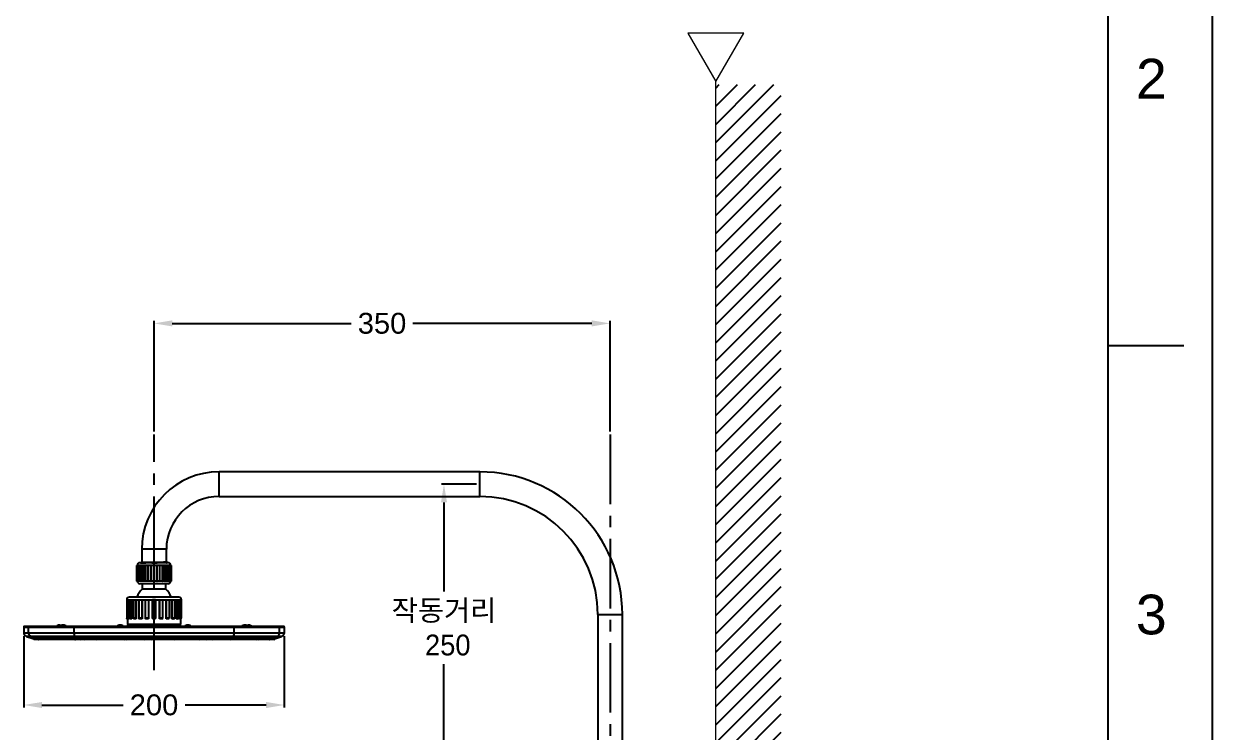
# Model space of a CAD drawing. Header units: millimetres. Extents: x 13235 to 13829, y -4257 to -3417.
# Drawn here: x 13601.2 to 13829.3, y -3711.5 to -3575.6 of the extents above; entities that cross this region are included whole.
import ezdxf

# ---------------------------------------------------------------- set-up
doc = ezdxf.new("R2010")
doc.units = ezdxf.units.MM
doc.header["$LTSCALE"] = 0.1
doc.linetypes.add('CENTER2', pattern=[28.575, 19.05, -3.175, 3.175, -3.175])
doc.linetypes.add('HIDDENX2', pattern=[19.05, 12.7, -6.35])
doc.layers.get('0').update_dxf_attribs({"lineweight": 15})
doc.layers.add('DIM', color=3, linetype='Continuous', lineweight=9)
for name, color, linetype in [('FORM', 7, 'Continuous'), ('hatch', 2, 'Continuous'), ('HIDDEN', 8, 'HIDDENX2')]:
    doc.layers.add(name, color=color, linetype=linetype)
doc.styles.add('ARIAL', font='arial.ttf')
doc.styles.get("Standard").update_dxf_attribs({"font": 'arial.ttf'})
doc.dimstyles.new('사본 ISO-25', dxfattribs={"dimtxt": 4, "dimasz": 3.5, "dimexe": 0.5, "dimexo": 0.625, "dimgap": 1.5, "dimtad": 1, "dimtih": 1, "dimtoh": 1, "dimdec": 1, "dimlfac": 4, "dimdsep": 46, "dimtxsty": 'ARIAL', "dimcen": 0, "dimclrd": 3, "dimclre": 3, "dimclrt": 3, "dimadec": 1, "dimazin": 0, "dimtfac": 1, "dimtdec": 1, "dimtmove": 0, "dimatfit": 3, "dimfxl": 1.25, "dimtfill": 1, "dimarcsym": 0})

# ---------------------------------------------------------------- blocks, each defined once
blk = doc.blocks.new('*D94')
at = {"layer": 'Defpoints', "color": 0, "transparency": 16777216}
for p in [(13713.7, -3633.06), (13626.2, -3654.4), (13713.7, -3654.4)]:
    blk.add_point(p, dxfattribs=at)
at = {"layer": 'DIM', "color": 3, "lineweight": -2, "transparency": 16777216}
for p, q in [((13626.2, -3653.78), (13626.2, -3632.56)), ((13713.7, -3653.78), (13713.7, -3632.56)), ((13629.7, -3633.06), (13664.04, -3633.06)), ((13710.2, -3633.06), (13675.87, -3633.06))]:
    blk.add_line(p, q, dxfattribs=at)
at = {"layer": 'DIM', "color": 3, "transparency": 16777216}
for points in [[(13629.7, -3632.47), (13629.7, -3633.64), (13626.2, -3633.06)], [(13710.2, -3632.47), (13710.2, -3633.64), (13713.7, -3633.06)]]:
    blk.add_solid(points, dxfattribs=at)
at = {"layer": 'DIM', "color": 3, "transparency": 16777216, "insert": (13669.95, -3633.06), "char_height": 4, "attachment_point": 5, "style": 'ARIAL', "bg_fill": 3, "box_fill_scale": 1.1, "bg_fill_color": 256, "bg_fill_true_color": 13158600, "bg_fill_transparency": 0}
blk.add_mtext('350', dxfattribs=at)
blk = doc.blocks.new('*D103')
at = {"layer": 'Defpoints', "color": 0, "transparency": 16777216}
for p in [(13601.2, -3692.43), (13651.2, -3692.43), (13651.2, -3706.29)]:
    blk.add_point(p, dxfattribs=at)
at = {"layer": 'DIM', "color": 3, "lineweight": -2, "transparency": 16777216}
for p, q in [((13601.2, -3693.05), (13601.2, -3706.79)), ((13651.2, -3693.05), (13651.2, -3706.79)), ((13604.7, -3706.29), (13620.26, -3706.29)), ((13647.7, -3706.29), (13632.15, -3706.29))]:
    blk.add_line(p, q, dxfattribs=at)
at = {"layer": 'DIM', "color": 3, "transparency": 16777216}
for points in [[(13604.7, -3705.71), (13604.7, -3706.88), (13601.2, -3706.29)], [(13647.7, -3705.71), (13647.7, -3706.88), (13651.2, -3706.29)]]:
    blk.add_solid(points, dxfattribs=at)
at = {"layer": 'DIM', "color": 3, "transparency": 16777216, "insert": (13626.2, -3706.29), "char_height": 4, "attachment_point": 5, "style": 'ARIAL', "bg_fill": 3, "box_fill_scale": 1.1, "bg_fill_color": 256, "bg_fill_true_color": 13158600, "bg_fill_transparency": 0}
blk.add_mtext('200', dxfattribs=at)
blk = doc.blocks.new('*D97')
at = {"layer": 'Defpoints', "color": 0, "transparency": 16777216}
for p in [(13688.7, -3663.91), (13681.84, -3719.03), (13688.7, -3719.03)]:
    blk.add_point(p, dxfattribs=at)
at = {"layer": 'DIM', "color": 3, "lineweight": -2, "transparency": 16777216}
for p, q in [((13688.08, -3663.91), (13681.34, -3663.91)), ((13681.84, -3667.41), (13681.84, -3684.49)), ((13681.84, -3715.53), (13681.84, -3698.44)), ((13688.08, -3719.03), (13681.34, -3719.03))]:
    blk.add_line(p, q, dxfattribs=at)
at = {"layer": 'DIM', "color": 3, "transparency": 16777216}
for points in [[(13681.26, -3667.41), (13682.42, -3667.41), (13681.84, -3663.91)], [(13681.26, -3715.53), (13682.42, -3715.53), (13681.84, -3719.03)]]:
    blk.add_solid(points, dxfattribs=at)
at = {"layer": 'DIM', "color": 3, "transparency": 16777216, "insert": (13681.84, -3691.47), "char_height": 4, "attachment_point": 5, "style": 'ARIAL', "bg_fill": 3, "box_fill_scale": 1.1, "bg_fill_color": 256, "bg_fill_true_color": 13158600, "bg_fill_transparency": 0}
blk.add_mtext('{\\fGulim|b0|i0|c129|p50;작동거리\\P 250}', dxfattribs=at)

msp = doc.modelspace()

# ---------------------------------------------------------------- hatches: boundary and pattern name
at = {"layer": 'hatch'}
h = msp.add_hatch(dxfattribs=at)
h.set_pattern_fill('ANSI31', color=256, scale=0.777568)
h.set_pattern_definition([(45, (12945.8038, -4145.654), (-1.7456907, 1.7456907), [])])
edge = h.paths.add_edge_path()
edge.add_spline(control_points=[(13734.009, -3910.788), (13734.067, -3910.802), (13734.169, -3910.818), (13734.31, -3910.818), (13734.39, -3910.808), (13734.427, -3910.802)], knot_values=[0, 0, 0, 0, 0.4237752, 0.7322165, 1, 1, 1, 1], degree=3, periodic=0)
edge.add_line((13734.05, -3910.794), (13734.467, -3910.794))
edge.add_arc((13734.234, -3909.726), 1.093, 280.19055, 282.31636, ccw=False)
edge.add_spline(control_points=[(13734.427, -3910.802), (13734.39, -3910.808), (13734.31, -3910.818), (13734.169, -3910.818), (13734.067, -3910.802), (13734.009, -3910.788)], knot_values=[0, 0, 0, 0, 0.2677835, 0.5762248, 1, 1, 1, 1], degree=3, periodic=0)
edge.add_line((13734, -3910.833), (13734, -3912.778))
edge.add_line((13734, -3912.778), (13734.05, -3912.778))
edge.add_spline(control_points=[(13734.427, -3912.77), (13734.39, -3912.763), (13734.31, -3912.753), (13734.169, -3912.753), (13734.067, -3912.77), (13734.009, -3912.784)], knot_values=[0, 0, 0, 0, 0.2677887, 0.5762346, 1, 1, 1, 1], degree=3, periodic=0)
edge.add_line((13736.633, -3912.566), (13736.818, -3912.566))
edge.add_ellipse((13736.167, -3911.786), major_axis=(0, -1), ratio=0.6666667, start_angle=218.68219, end_angle=321.31781, ccw=False)
edge.add_line((13735.183, -3910.794), (13734.05, -3910.794))
edge.add_spline(control_points=[(13734.009, -3910.788), (13734.067, -3910.802), (13734.169, -3910.818), (13734.31, -3910.818), (13734.39, -3910.808), (13734.427, -3910.802)], knot_values=[0, 0, 0, 0, 0.4237752, 0.7322165, 1, 1, 1, 1], degree=3, periodic=0)
edge.add_arc((13734.234, -3909.726), 1.093, 280.19055, 282.31636)
edge.add_line((13734.467, -3910.794), (13742.25, -3910.794))
edge.add_line((13742.25, -3910.794), (13742.25, -3912.778))
edge.add_line((13742.25, -3912.778), (13734.05, -3912.778))
edge.add_spline(control_points=[(13734.427, -3912.77), (13734.39, -3912.763), (13734.31, -3912.753), (13734.169, -3912.753), (13734.067, -3912.77), (13734.009, -3912.784)], knot_values=[0, 0, 0, 0, 0.2677887, 0.5762346, 1, 1, 1, 1], degree=3, periodic=0)
edge.add_line((13734.009, -3912.784), (13734, -3912.786))
edge.add_line((13734, -3912.786), (13734, -3925.786))
edge.add_line((13734, -3925.786), (13734.009, -3925.788))
edge.add_spline(control_points=[(13734.009, -3925.788), (13734.067, -3925.802), (13734.169, -3925.819), (13734.31, -3925.819), (13734.39, -3925.809), (13734.427, -3925.802)], knot_values=[0, 0, 0, 0, 0.4237752, 0.7322165, 1, 1, 1, 1], degree=3, periodic=0)
edge.add_line((13734.05, -3925.794), (13734.467, -3925.794))
edge.add_arc((13734.234, -3924.726), 1.093, 280.19055, 282.31636, ccw=False)
edge.add_spline(control_points=[(13734.427, -3925.802), (13734.39, -3925.809), (13734.31, -3925.819), (13734.169, -3925.819), (13734.067, -3925.802), (13734.009, -3925.788)], knot_values=[0, 0, 0, 0, 0.2677835, 0.5762248, 1, 1, 1, 1], degree=3, periodic=0)
edge.add_line((13734, -3925.833), (13734, -3927.778))
edge.add_line((13734, -3927.778), (13734.05, -3927.778))
edge.add_spline(control_points=[(13734.427, -3927.77), (13734.39, -3927.764), (13734.31, -3927.754), (13734.169, -3927.754), (13734.067, -3927.77), (13734.009, -3927.784)], knot_values=[0, 0, 0, 0, 0.2677887, 0.5762346, 1, 1, 1, 1], degree=3, periodic=0)
edge.add_line((13735.565, -3927.567), (13735.75, -3927.567))
edge.add_ellipse((13736.167, -3926.786), major_axis=(0, -1), ratio=0.6666667, start_angle=218.68219, end_angle=321.31781, ccw=False)
edge.add_line((13735.183, -3925.794), (13734.05, -3925.794))
edge.add_spline(control_points=[(13734.009, -3925.788), (13734.067, -3925.802), (13734.169, -3925.819), (13734.31, -3925.819), (13734.39, -3925.809), (13734.427, -3925.802)], knot_values=[0, 0, 0, 0, 0.4237752, 0.7322165, 1, 1, 1, 1], degree=3, periodic=0)
edge.add_arc((13734.234, -3924.726), 1.093, 280.19055, 282.31636)
edge.add_line((13734.467, -3925.794), (13742.25, -3925.794))
edge.add_line((13742.25, -3925.794), (13742.25, -3927.778))
edge.add_line((13742.25, -3927.778), (13734.05, -3927.778))
edge.add_spline(control_points=[(13734.427, -3927.77), (13734.39, -3927.764), (13734.31, -3927.754), (13734.169, -3927.754), (13734.067, -3927.77), (13734.009, -3927.784)], knot_values=[0, 0, 0, 0, 0.2677887, 0.5762346, 1, 1, 1, 1], degree=3, periodic=0)
edge.add_line((13734.009, -3927.784), (13734, -3927.786))
edge.add_line((13734, -3927.786), (13734, -4163.6))
edge.add_line((13734, -4163.6), (13746.548, -4163.6))
edge.add_line((13746.548, -4163.6), (13746.548, -3587.234))
edge.add_line((13746.548, -3587.234), (13734, -3587.234))
edge.add_line((13734, -3587.234), (13734, -3910.786))
edge.add_line((13734, -3910.786), (13734.009, -3910.788))

# ---------------------------------------------------------------- linework, layer by layer
at = {"color": 7, "linetype": 'Continuous'}
msp.add_line((13734.007, -4042.27), (13734, -3586.623), dxfattribs=at)
at = {"linetype": 'Continuous', "lineweight": 25}
for p, q in [((13688.705, -3661.544), (13638.705, -3661.544)), ((13638.705, -3663.907), (13638.705, -3661.544)), ((13688.705, -3663.907), (13688.705, -3661.544)), ((13638.705, -3666.269), (13638.705, -3663.907)), ((13688.705, -3666.269), (13688.705, -3663.907)), ((13638.705, -3666.269), (13688.705, -3666.269)), ((13623.842, -3676.407), (13623.842, -3678.907)), ((13626.205, -3676.407), (13623.842, -3676.407)), ((13628.567, -3676.407), (13626.205, -3676.407)), ((13628.567, -3678.907), (13628.567, -3676.407)), ((13622.892, -3682.494), (13622.892, -3679.494)), ((13622.923, -3679.494), (13622.892, -3679.494)), ((13622.923, -3679.494), (13622.923, -3682.494)), ((13622.943, -3679.494), (13622.923, -3679.494)), ((13622.943, -3682.494), (13622.943, -3679.494)), ((13623.051, -3679.494), (13622.943, -3679.494)), ((13623.051, -3679.494), (13623.051, -3682.494)), ((13623.092, -3679.494), (13623.051, -3679.494)), ((13623.092, -3682.494), (13623.092, -3679.494)), ((13623.275, -3679.494), (13623.092, -3679.494)), ((13623.275, -3679.494), (13623.275, -3682.494)), ((13623.336, -3679.494), (13623.275, -3679.494)), ((13623.336, -3682.494), (13623.336, -3679.494)), ((13623.588, -3679.494), (13623.336, -3679.494)), ((13623.588, -3679.494), (13623.588, -3682.494)), ((13623.667, -3679.494), (13623.588, -3679.494)), ((13623.667, -3682.494), (13623.667, -3679.494)), ((13623.98, -3679.494), (13623.667, -3679.494)), ((13623.98, -3679.494), (13623.98, -3682.494)), ((13624.057, -3679.494), (13623.98, -3679.494)), ((13624.057, -3679.494), (13624.057, -3682.494)), ((13624.076, -3682.494), (13624.076, -3679.494)), ((13624.44, -3679.494), (13624.076, -3679.494)), ((13624.44, -3679.494), (13624.44, -3682.494)), ((13624.505, -3679.494), (13624.44, -3679.494)), ((13624.505, -3679.494), (13624.505, -3682.494)), ((13624.549, -3679.494), (13624.505, -3679.494)), ((13624.549, -3682.494), (13624.549, -3679.494)), ((13624.954, -3679.494), (13624.549, -3679.494)), ((13624.954, -3679.494), (13624.954, -3682.494)), ((13625.004, -3679.494), (13624.954, -3679.494)), ((13625.106, -3679.494), (13625.004, -3679.494)), ((13625.004, -3679.494), (13625.004, -3682.494)), ((13625.072, -3682.494), (13625.072, -3679.494)), ((13625.505, -3679.494), (13625.072, -3679.494)), ((13625.505, -3679.494), (13625.505, -3682.494)), ((13625.54, -3679.494), (13625.505, -3679.494)), ((13625.54, -3679.494), (13625.54, -3682.494)), ((13625.647, -3679.494), (13625.54, -3679.494)), ((13625.63, -3682.494), (13625.63, -3679.494)), ((13626.078, -3679.494), (13625.63, -3679.494)), ((13626.078, -3679.494), (13626.078, -3682.494)), ((13626.096, -3679.494), (13626.078, -3679.494)), ((13626.096, -3679.494), (13626.096, -3682.494)), ((13626.205, -3679.494), (13626.096, -3679.494)), ((13626.655, -3679.494), (13626.205, -3679.494)), ((13626.205, -3682.494), (13626.205, -3679.494)), ((13626.655, -3679.494), (13626.655, -3682.494)), ((13626.763, -3679.494), (13626.655, -3679.494)), ((13626.763, -3682.494), (13626.763, -3679.494)), ((13626.78, -3679.494), (13626.763, -3679.494)), ((13626.78, -3682.494), (13626.78, -3679.494)), ((13627.218, -3679.494), (13626.78, -3679.494)), ((13627.303, -3679.494), (13627.2, -3679.494)), ((13627.218, -3679.494), (13627.218, -3682.494)), ((13627.303, -3682.494), (13627.303, -3679.494)), ((13627.338, -3679.494), (13627.303, -3679.494)), ((13627.338, -3682.494), (13627.338, -3679.494)), ((13627.75, -3679.494), (13627.338, -3679.494)), ((13627.811, -3679.494), (13627.716, -3679.494)), ((13627.75, -3679.494), (13627.75, -3682.494)), ((13627.811, -3682.494), (13627.811, -3679.494)), ((13627.861, -3679.494), (13627.811, -3679.494)), ((13627.861, -3682.494), (13627.861, -3679.494)), ((13628.235, -3679.494), (13627.861, -3679.494)), ((13628.78, -3678.907), (13628.014, -3678.907)), ((13628.235, -3679.494), (13628.235, -3682.494)), ((13628.27, -3679.494), (13628.235, -3679.494)), ((13628.27, -3682.494), (13628.27, -3679.494)), ((13628.334, -3679.494), (13628.27, -3679.494)), ((13628.334, -3682.494), (13628.334, -3679.494)), ((13628.659, -3679.494), (13628.334, -3679.494)), ((13628.659, -3679.494), (13628.659, -3682.494)), ((13628.666, -3682.494), (13628.666, -3679.494)), ((13628.742, -3679.494), (13628.666, -3679.494)), ((13628.742, -3682.494), (13628.742, -3679.494)), ((13629.008, -3679.494), (13628.742, -3679.494)), ((13629.008, -3679.494), (13629.008, -3682.494)), ((13629.073, -3679.494), (13629.008, -3679.494)), ((13629.073, -3682.494), (13629.073, -3679.494)), ((13629.272, -3679.494), (13629.073, -3679.494)), ((13629.272, -3679.494), (13629.272, -3682.494)), ((13629.317, -3679.494), (13629.272, -3679.494)), ((13629.317, -3682.494), (13629.317, -3679.494)), ((13629.443, -3679.494), (13629.317, -3679.494)), ((13629.443, -3679.494), (13629.443, -3682.494)), ((13629.467, -3679.494), (13629.443, -3679.494)), ((13629.467, -3682.494), (13629.467, -3679.494)), ((13629.515, -3679.494), (13629.467, -3679.494)), ((13629.515, -3679.494), (13629.515, -3682.494)), ((13629.517, -3679.494), (13629.515, -3679.494)), ((13629.517, -3682.494), (13629.517, -3679.494)), ((13622.923, -3682.494), (13622.892, -3682.494)), ((13622.943, -3682.494), (13622.923, -3682.494)), ((13623.051, -3682.494), (13622.943, -3682.494)), ((13622.992, -3682.494), (13622.992, -3682.519)), ((13626.168, -3682.519), (13622.992, -3682.519)), ((13623.092, -3682.494), (13623.051, -3682.494)), ((13623.275, -3682.494), (13623.092, -3682.494)), ((13623.336, -3682.494), (13623.275, -3682.494)), ((13623.588, -3682.494), (13623.336, -3682.494)), ((13623.667, -3682.494), (13623.588, -3682.494)), ((13623.98, -3682.494), (13623.667, -3682.494)), ((13623.955, -3683.019), (13623.955, -3684.069)), ((13624.057, -3682.494), (13623.98, -3682.494)), ((13624.44, -3682.494), (13624.076, -3682.494)), ((13624.505, -3682.494), (13624.44, -3682.494)), ((13624.954, -3682.494), (13624.549, -3682.494)), ((13625.004, -3682.494), (13624.954, -3682.494)), ((13625.505, -3682.494), (13625.072, -3682.494)), ((13625.54, -3682.494), (13625.505, -3682.494)), ((13626.078, -3682.494), (13625.63, -3682.494)), ((13626.096, -3682.494), (13626.078, -3682.494)), ((13629.417, -3682.519), (13626.168, -3682.519)), ((13626.655, -3682.494), (13626.205, -3682.494)), ((13626.763, -3682.494), (13626.78, -3682.494)), ((13627.218, -3682.494), (13626.78, -3682.494)), ((13627.303, -3682.494), (13627.338, -3682.494)), ((13627.75, -3682.494), (13627.338, -3682.494)), ((13627.811, -3682.494), (13627.861, -3682.494)), ((13628.235, -3682.494), (13627.861, -3682.494)), ((13628.27, -3682.494), (13628.334, -3682.494)), ((13628.659, -3682.494), (13628.334, -3682.494)), ((13628.455, -3684.069), (13628.455, -3683.019)), ((13628.666, -3682.494), (13628.742, -3682.494)), ((13629.008, -3682.494), (13628.742, -3682.494)), ((13629.008, -3682.494), (13629.073, -3682.494)), ((13629.272, -3682.494), (13629.073, -3682.494)), ((13629.272, -3682.494), (13629.317, -3682.494)), ((13629.443, -3682.494), (13629.317, -3682.494)), ((13629.417, -3682.519), (13629.417, -3682.494)), ((13629.443, -3682.494), (13629.467, -3682.494)), ((13629.515, -3682.494), (13629.467, -3682.494)), ((13629.515, -3682.494), (13629.517, -3682.494)), ((13628.455, -3684.069), (13623.955, -3684.069)), ((13620.955, -3686.117), (13620.955, -3689.617)), ((13620.955, -3686.117), (13620.963, -3686.117)), ((13620.963, -3686.117), (13621.067, -3686.117)), ((13620.963, -3686.117), (13620.963, -3689.617)), ((13621.067, -3686.117), (13621.216, -3686.117)), ((13621.067, -3689.617), (13621.067, -3686.117)), ((13621.216, -3686.117), (13621.521, -3686.117)), ((13621.216, -3686.117), (13621.216, -3689.617)), ((13621.337, -3686.117), (13621.337, -3689.742)), ((13621.521, -3686.117), (13621.809, -3686.117)), ((13621.521, -3689.617), (13621.521, -3686.117)), ((13621.809, -3686.117), (13622.295, -3686.117)), ((13621.809, -3686.117), (13621.809, -3689.617)), ((13621.917, -3686.117), (13621.917, -3689.742)), ((13622.295, -3686.117), (13622.701, -3686.117)), ((13622.295, -3689.617), (13622.295, -3686.117)), ((13622.701, -3686.117), (13623.335, -3686.117)), ((13622.701, -3686.117), (13622.701, -3689.617)), ((13622.79, -3686.117), (13622.79, -3689.742)), ((13623.335, -3686.117), (13623.833, -3686.117)), ((13623.335, -3689.617), (13623.335, -3686.117)), ((13623.833, -3686.117), (13624.57, -3686.117)), ((13623.833, -3686.117), (13623.833, -3689.617)), ((13623.895, -3686.117), (13623.895, -3689.742)), ((13624.57, -3686.117), (13625.126, -3686.117)), ((13624.57, -3689.617), (13624.57, -3686.117)), ((13625.126, -3686.117), (13625.917, -3686.117)), ((13625.126, -3686.117), (13625.126, -3689.617)), ((13625.158, -3686.117), (13625.158, -3689.742)), ((13626.492, -3686.117), (13625.917, -3686.117)), ((13625.917, -3689.617), (13625.917, -3686.117)), ((13626.492, -3686.117), (13627.284, -3686.117)), ((13626.492, -3686.117), (13626.492, -3689.617)), ((13627.251, -3689.742), (13627.251, -3686.117)), ((13627.284, -3686.117), (13627.839, -3686.117)), ((13627.284, -3689.617), (13627.284, -3686.117)), ((13627.839, -3686.117), (13628.577, -3686.117)), ((13627.839, -3686.117), (13627.839, -3689.617)), ((13628.514, -3689.742), (13628.514, -3686.117)), ((13628.577, -3686.117), (13629.075, -3686.117)), ((13628.577, -3689.617), (13628.577, -3686.117)), ((13629.075, -3686.117), (13629.708, -3686.117)), ((13629.075, -3686.117), (13629.075, -3689.617)), ((13629.62, -3689.742), (13629.62, -3686.117)), ((13629.708, -3686.117), (13630.115, -3686.117)), ((13629.708, -3689.617), (13629.708, -3686.117)), ((13630.115, -3686.117), (13630.601, -3686.117)), ((13630.115, -3686.117), (13630.115, -3689.617)), ((13630.492, -3689.742), (13630.492, -3686.117)), ((13630.601, -3686.117), (13630.888, -3686.117)), ((13630.601, -3689.617), (13630.601, -3686.117)), ((13630.888, -3686.117), (13631.194, -3686.117)), ((13630.888, -3686.117), (13630.888, -3689.617)), ((13631.073, -3689.742), (13631.073, -3686.117)), ((13631.194, -3686.117), (13631.343, -3686.117)), ((13631.194, -3689.617), (13631.194, -3686.117)), ((13631.343, -3686.117), (13631.447, -3686.117)), ((13631.343, -3686.117), (13631.343, -3689.617)), ((13631.447, -3689.617), (13631.447, -3686.117)), ((13631.447, -3686.117), (13631.455, -3686.117)), ((13631.455, -3689.617), (13631.455, -3686.117)), ((13620.963, -3689.617), (13620.955, -3689.617)), ((13621.216, -3689.617), (13621.067, -3689.617)), ((13621.08, -3689.742), (13621.08, -3690.842)), ((13621.088, -3689.742), (13621.08, -3689.742)), ((13621.088, -3689.686), (13621.088, -3689.742)), ((13621.337, -3689.742), (13621.188, -3689.742)), ((13621.809, -3689.617), (13621.521, -3689.617)), ((13621.917, -3689.742), (13621.63, -3689.742)), ((13622.701, -3689.617), (13622.295, -3689.617)), ((13622.79, -3689.742), (13622.383, -3689.742)), ((13623.833, -3689.617), (13623.335, -3689.617)), ((13623.895, -3689.742), (13623.397, -3689.742)), ((13625.126, -3689.617), (13624.57, -3689.617)), ((13625.158, -3689.742), (13624.603, -3689.742)), ((13626.492, -3689.617), (13625.917, -3689.617)), ((13626.492, -3689.742), (13625.917, -3689.742)), ((13627.807, -3689.742), (13627.251, -3689.742)), ((13627.839, -3689.617), (13627.284, -3689.617)), ((13629.012, -3689.742), (13628.514, -3689.742)), ((13629.075, -3689.617), (13628.577, -3689.617)), ((13630.026, -3689.742), (13629.62, -3689.742)), ((13630.115, -3689.617), (13629.708, -3689.617)), ((13630.78, -3689.742), (13630.492, -3689.742)), ((13630.888, -3689.617), (13630.601, -3689.617)), ((13631.222, -3689.742), (13631.073, -3689.742)), ((13631.343, -3689.617), (13631.194, -3689.617)), ((13631.322, -3689.742), (13631.322, -3689.686)), ((13631.33, -3689.742), (13631.322, -3689.742)), ((13631.33, -3690.842), (13631.33, -3689.742)), ((13631.455, -3689.617), (13631.447, -3689.617)), ((13711.342, -3688.907), (13711.342, -3744.023)), ((13711.342, -3688.907), (13713.705, -3688.907)), ((13713.705, -3688.907), (13716.067, -3688.907)), ((13716.067, -3744.032), (13716.067, -3688.907)), ((13601.205, -3691.342), (13601.205, -3692.427)), ((13601.205, -3691.342), (13602.108, -3691.342)), ((13602.108, -3691.342), (13610.842, -3691.342)), ((13602.108, -3692.427), (13602.108, -3691.342)), ((13610.842, -3691.342), (13641.567, -3691.342)), ((13610.842, -3691.342), (13610.842, -3692.427)), ((13621.08, -3690.842), (13626.205, -3690.842)), ((13621.253, -3690.888), (13631.157, -3690.888)), ((13626.205, -3690.842), (13631.33, -3690.842)), ((13641.567, -3692.427), (13641.567, -3691.342)), ((13641.567, -3691.342), (13650.302, -3691.342)), ((13650.302, -3692.427), (13650.302, -3691.342)), ((13650.302, -3691.342), (13651.205, -3691.342)), ((13651.205, -3692.427), (13651.205, -3691.342)), ((13601.205, -3692.427), (13602.108, -3692.427)), ((13601.718, -3693.138), (13602.915, -3693.537)), ((13602.619, -3693.138), (13601.718, -3693.138)), ((13602.108, -3692.427), (13610.842, -3692.427)), ((13610.906, -3693.138), (13602.619, -3693.138)), ((13603.812, -3693.537), (13602.619, -3693.138)), ((13603.812, -3693.537), (13602.915, -3693.537)), ((13602.955, -3693.544), (13603.851, -3693.544)), ((13603.08, -3693.544), (13603.08, -3693.592)), ((13603.976, -3693.592), (13603.08, -3693.592)), ((13611.053, -3693.537), (13603.812, -3693.537)), ((13603.851, -3693.544), (13611.058, -3693.544)), ((13603.976, -3693.592), (13603.976, -3693.544)), ((13611.073, -3693.592), (13603.976, -3693.592)), ((13610.842, -3692.427), (13641.567, -3692.427)), ((13641.504, -3693.138), (13610.906, -3693.138)), ((13611.053, -3693.537), (13610.906, -3693.138)), ((13641.357, -3693.537), (13611.053, -3693.537)), ((13611.073, -3693.592), (13611.073, -3693.537)), ((13641.337, -3693.592), (13611.073, -3693.592)), ((13641.337, -3693.592), (13641.337, -3693.537)), ((13648.434, -3693.592), (13641.337, -3693.592)), ((13641.352, -3693.544), (13648.558, -3693.544)), ((13641.357, -3693.537), (13641.504, -3693.138)), ((13648.598, -3693.537), (13641.357, -3693.537)), ((13649.791, -3693.138), (13641.504, -3693.138)), ((13641.567, -3692.427), (13650.302, -3692.427)), ((13648.434, -3693.592), (13648.434, -3693.544)), ((13649.33, -3693.592), (13648.434, -3693.592)), ((13648.558, -3693.544), (13649.455, -3693.544)), ((13648.598, -3693.537), (13649.791, -3693.138)), ((13649.494, -3693.537), (13648.598, -3693.537)), ((13649.33, -3693.592), (13649.33, -3693.544)), ((13649.494, -3693.537), (13650.692, -3693.138)), ((13650.692, -3693.138), (13649.791, -3693.138)), ((13650.302, -3692.427), (13651.205, -3692.427))]:
    msp.add_line(p, q, dxfattribs=at)
msp.add_lwpolyline([(13734, -3586.623), (13739.356, -3577.346), (13728.644, -3577.346)], close=True)
for centre, radius, start, end in [((13638.705, -3676.407), 14.863, 90, 180), ((13688.705, -3688.907), 27.362, 0, 90), ((13638.705, -3676.407), 10.138, 90, 180), ((13688.705, -3688.907), 22.637, 0, 90), ((13623.492, -3679.494), 0.5, 90, 180), ((13628.917, -3679.494), 0.5, 0, 90), ((13623.492, -3682.519), 0.5, 180, 270), ((13628.917, -3682.519), 0.5, 270, 0), ((13626.205, -3686.717), 3.475, 130.35202, 160.95005), ((13626.205, -3686.717), 3.475, 18.93928, 49.64798), ((13621.48, -3686.117), 0.525, 90, 180), ((13630.93, -3686.117), 0.525, 0, 90), ((13621.08, -3689.617), 0.125, 180, 270), ((13631.33, -3689.617), 0.125, 270, 0), ((13601.33, -3691.342), 0.125, 90, 180), ((13602.232, -3691.342), 0.125, 90.09604, 180.10925), ((13608.067, -3691.905), 0.937, 68.257, 134.41531), ((13608.761, -3691.905), 0.937, 90, 134.41531), ((13608.761, -3691.905), 0.938, 45.58469, 90), ((13611.108, -3691.311), 0.267, 159.38026, 186.61862), ((13619.705, -3691.905), 0.937, 90, 134.41531), ((13619.705, -3691.905), 0.937, 45.58469, 90), ((13620.755, -3690.842), 0.5, 311.14429, 354.78409), ((13621.302, -3690.892), 0.05, 90, 174.78409), ((13622.455, -3691.905), 0.937, 90, 134.41531), ((13622.455, -3691.905), 0.937, 45.58469, 90), ((13629.955, -3691.905), 0.937, 90, 134.41531), ((13629.955, -3691.905), 0.937, 45.58469, 90), ((13631.107, -3690.892), 0.05, 5.21591, 90), ((13631.655, -3690.842), 0.5, 185.21591, 229.62088), ((13632.705, -3691.905), 0.937, 90, 134.41531), ((13632.705, -3691.905), 0.937, 45.58469, 90), ((13641.301, -3691.311), 0.267, 353.39142, 20.62316), ((13643.648, -3691.905), 0.937, 90, 134.41531), ((13643.648, -3691.905), 0.938, 45.58469, 90), ((13644.343, -3691.905), 0.938, 45.58469, 111.74297), ((13650.177, -3691.342), 0.125, 359.88933, 89.90538), ((13651.08, -3691.342), 0.125, 0, 90), ((13601.955, -3692.427), 0.75, 180, 251.56505), ((13602.857, -3692.427), 0.75, 179.93908, 251.42791), ((13602.955, -3693.419), 0.125, 251.56505, 270), ((13603.205, -3693.592), 0.125, 180, 270), ((13604.101, -3693.592), 0.125, 179.88205, 269.899), ((13606.018, -3693.592), 0.125, 187.49472, 257.36955), ((13606.146, -3693.592), 0.125, 187.49472, 270), ((13606.658, -3693.592), 0.125, 187.49472, 270), ((13607.418, -3693.592), 0.125, 270, 352.50528), ((13607.947, -3693.592), 0.125, 187.49472, 270), ((13608.707, -3693.592), 0.125, 270, 352.50528), ((13610.774, -3693.592), 0.125, 187.49472, 262.70434), ((13610.921, -3693.592), 0.125, 187.49472, 270), ((13613.659, -3692.536), 2.818, 177.78083, 192.34161), ((13611.338, -3693.623), 0.267, 173.37931, 200.63196), ((13611.167, -3693.592), 0.125, 237.8396, 270), ((13611.511, -3693.592), 0.125, 187.49472, 270), ((13612.129, -3693.592), 0.125, 187.49472, 270), ((13612.889, -3693.592), 0.125, 270, 352.50528), ((13615.033, -3693.592), 0.125, 187.49472, 270), ((13615.209, -3693.592), 0.125, 187.49472, 270), ((13615.501, -3693.592), 0.125, 187.49472, 270), ((13616.12, -3693.592), 0.125, 187.49472, 270), ((13616.683, -3693.592), 0.125, 187.49472, 270), ((13617.443, -3693.592), 0.125, 270, 352.50528), ((13619.267, -3693.592), 0.125, 187.49472, 256.55506), ((13619.392, -3693.592), 0.125, 187.49472, 270), ((13620.152, -3693.592), 0.125, 270, 352.50528), ((13620.576, -3693.592), 0.125, 187.49472, 270), ((13620.967, -3693.592), 0.125, 187.49472, 270), ((13621.251, -3693.592), 0.125, 187.49472, 270), ((13622.011, -3693.592), 0.125, 270, 352.50528), ((13622.185, -3693.592), 0.125, 270, 352.50528), ((13623.507, -3693.592), 0.125, 187.49472, 270), ((13624.267, -3693.592), 0.125, 270, 352.50528), ((13625.825, -3693.592), 0.125, 187.49472, 270), ((13626.585, -3693.592), 0.125, 270, 352.50528), ((13628.143, -3693.592), 0.125, 187.49472, 270), ((13628.903, -3693.592), 0.125, 270, 352.50528), ((13630.225, -3693.592), 0.125, 187.49472, 270), ((13630.399, -3693.592), 0.125, 187.49472, 270), ((13631.159, -3693.592), 0.125, 270, 352.50528), ((13631.442, -3693.592), 0.125, 270, 352.50528), ((13631.833, -3693.592), 0.125, 270, 352.50528), ((13632.258, -3693.592), 0.125, 187.49472, 270), ((13633.017, -3693.592), 0.125, 270, 352.50528), ((13633.143, -3693.592), 0.125, 283.47875, 352.50528), ((13634.967, -3693.592), 0.125, 187.49472, 270), ((13635.726, -3693.592), 0.125, 270, 352.50528), ((13636.29, -3693.592), 0.125, 270, 352.50528), ((13636.909, -3693.592), 0.125, 270, 352.50528), ((13637.201, -3693.592), 0.125, 270, 352.50528), ((13637.376, -3693.592), 0.125, 270, 352.50528), ((13639.521, -3693.592), 0.125, 187.49472, 270), ((13640.281, -3693.592), 0.125, 270, 352.50528), ((13640.899, -3693.592), 0.125, 270, 352.50528), ((13641.071, -3693.623), 0.268, 339.38197, 6.60676), ((13641.488, -3693.592), 0.125, 270, 352.50528), ((13638.751, -3692.536), 2.818, 347.6578, 2.21857), ((13641.636, -3693.592), 0.125, 277.12502, 352.50528), ((13643.703, -3693.592), 0.125, 187.49472, 270), ((13644.463, -3693.592), 0.125, 270, 352.50528), ((13644.991, -3693.592), 0.125, 187.49472, 270), ((13645.751, -3693.592), 0.125, 270, 352.50528), ((13646.264, -3693.592), 0.125, 270, 352.50528), ((13646.392, -3693.592), 0.125, 282.69443, 352.50528), ((13648.309, -3693.592), 0.125, 270.10385, 0.11167), ((13649.205, -3693.592), 0.125, 270, 0), ((13649.455, -3693.419), 0.125, 270, 288.43495), ((13649.552, -3692.427), 0.75, 288.57209, 0.06092), ((13650.455, -3692.427), 0.75, 288.43495, 0)]:
    msp.add_arc(centre, radius, start, end, dxfattribs=at)
for points, knots in [([(13626.205, -3678.994), (13626.039, -3678.994), (13625.699, -3678.994), (13625.193, -3678.994), (13624.707, -3678.994), (13624.273, -3678.994), (13623.92, -3678.994), (13623.67, -3678.994), (13623.519, -3678.994), (13623.501, -3678.994), (13623.492, -3678.994)], [0, 0, 0, 0, 0.11651691, 0.2400116, 0.36864191, 0.50000103, 0.63136016, 0.75998966, 0.88348484, 1, 1, 1, 1]), ([(13623.636, -3679.024), (13623.635, -3679.024), (13623.608, -3679.019), (13623.755, -3679.008), (13624.086, -3678.993), (13624.618, -3678.979), (13625.274, -3678.964), (13626.012, -3678.949), (13626.762, -3678.935), (13627.462, -3678.92), (13627.835, -3678.911), (13628.014, -3678.907)], [0, 0, 0, 0, 0.0060971, 0.1312917, 0.257505, 0.3809323, 0.506969, 0.6324816, 0.7561663, 0.882601, 1, 1, 1, 1]), ([(13623.803, -3678.924), (13623.774, -3678.941), (13623.734, -3678.964), (13623.694, -3678.987), (13623.683, -3678.994)], [0, 0, 0, 0, 0.7132686, 1, 1, 1, 1]), ([(13623.807, -3678.924), (13623.806, -3678.924), (13623.781, -3678.919), (13623.868, -3678.913), (13623.965, -3678.907), (13623.979, -3678.907)], [0, 0, 0, 0, 0.0314935, 0.8563722, 1, 1, 1, 1]), ([(13623.979, -3678.907), (13624.034, -3678.907), (13624.195, -3678.907), (13624.649, -3678.907), (13625.357, -3678.907), (13626.179, -3678.907), (13627.023, -3678.907), (13627.638, -3678.907), (13627.934, -3678.907), (13628.014, -3678.907)], [0, 0, 0, 0, 0.0869318, 0.2525848, 0.4196711, 0.5900583, 0.7603345, 0.9353308, 1, 1, 1, 1]), ([(13625.776, -3678.994), (13625.856, -3678.992), (13626.175, -3678.986), (13626.766, -3678.975), (13627.468, -3678.96), (13628.07, -3678.945), (13628.488, -3678.932), (13628.734, -3678.918), (13628.765, -3678.91), (13628.78, -3678.907)], [0, 0, 0, 0, 0.0555237, 0.2208551, 0.3898624, 0.5561331, 0.7228045, 0.8645423, 1, 1, 1, 1]), ([(13628.917, -3678.994), (13628.908, -3678.994), (13628.89, -3678.994), (13628.739, -3678.994), (13628.489, -3678.994), (13628.136, -3678.994), (13627.703, -3678.994), (13627.217, -3678.994), (13626.711, -3678.994), (13626.37, -3678.994), (13626.205, -3678.994)], [0, 0, 0, 0, 0.1165154, 0.2400108, 0.3686405, 0.4999998, 0.6313592, 0.7599897, 0.8834846, 1, 1, 1, 1]), ([(13628.593, -3679.011), (13628.622, -3678.994), (13628.679, -3678.961), (13628.736, -3678.928), (13628.764, -3678.912)], [0, 0, 0, 0, 0.5000239, 1, 1, 1, 1]), ([(13626.205, -3683.019), (13626.039, -3683.019), (13625.699, -3683.019), (13625.193, -3683.019), (13624.707, -3683.019), (13624.273, -3683.019), (13623.92, -3683.019), (13623.67, -3683.019), (13623.519, -3683.019), (13623.501, -3683.019), (13623.492, -3683.019)], [0, 0, 0, 0, 0.11651691, 0.2400116, 0.36864191, 0.50000103, 0.63136016, 0.75998966, 0.88348484, 1, 1, 1, 1]), ([(13628.917, -3683.019), (13628.908, -3683.019), (13628.89, -3683.019), (13628.739, -3683.019), (13628.489, -3683.019), (13628.136, -3683.019), (13627.703, -3683.019), (13627.217, -3683.019), (13626.711, -3683.019), (13626.37, -3683.019), (13626.205, -3683.019)], [0, 0, 0, 0, 0.1165154, 0.2400108, 0.3686405, 0.4999998, 0.6313592, 0.7599897, 0.8834846, 1, 1, 1, 1]), ([(13626.205, -3685.592), (13625.916, -3685.592), (13625.323, -3685.592), (13624.442, -3685.592), (13623.595, -3685.592), (13622.84, -3685.592), (13622.327, -3685.592), (13622.002, -3685.592), (13621.745, -3685.592), (13621.526, -3685.592), (13621.495, -3685.592), (13621.48, -3685.592)], [0, 0, 0, 0, 0.1164976, 0.2399727, 0.3685805, 0.4999178, 0.631254, 0.6956317, 0.7600278, 0.8835028, 1, 1, 1, 1]), ([(13630.93, -3685.592), (13630.911, -3685.592), (13630.875, -3685.592), (13630.592, -3685.592), (13630.161, -3685.592), (13629.577, -3685.592), (13628.852, -3685.592), (13628.016, -3685.592), (13627.12, -3685.592), (13626.507, -3685.592), (13626.205, -3685.592)], [0, 0, 0, 0, 0.1274916, 0.252494, 0.3734428, 0.4970986, 0.6240359, 0.7518219, 0.8779227, 1, 1, 1, 1]), ([(13621.088, -3689.742), (13621.074, -3689.741), (13621.046, -3689.738), (13621.008, -3689.716), (13620.98, -3689.685), (13620.965, -3689.65), (13620.963, -3689.626), (13620.963, -3689.617)], [0, 0, 0, 0, 0.2151444, 0.4302845, 0.6452254, 0.859915, 1, 1, 1, 1]), ([(13621.188, -3689.742), (13621.174, -3689.741), (13621.147, -3689.738), (13621.111, -3689.716), (13621.083, -3689.685), (13621.069, -3689.65), (13621.067, -3689.626), (13621.067, -3689.617)], [0, 0, 0, 0, 0.2151016, 0.4302853, 0.6452032, 0.8599128, 1, 1, 1, 1]), ([(13621.337, -3689.742), (13621.323, -3689.741), (13621.296, -3689.738), (13621.259, -3689.716), (13621.232, -3689.685), (13621.218, -3689.65), (13621.216, -3689.626), (13621.216, -3689.617)], [0, 0, 0, 0, 0.2151326, 0.4302874, 0.6452245, 0.8599112, 1, 1, 1, 1]), ([(13621.63, -3689.742), (13621.617, -3689.741), (13621.593, -3689.738), (13621.56, -3689.716), (13621.536, -3689.685), (13621.523, -3689.65), (13621.522, -3689.626), (13621.521, -3689.617)], [0, 0, 0, 0, 0.2151542, 0.4303154, 0.6452244, 0.8599165, 1, 1, 1, 1]), ([(13621.917, -3689.742), (13621.905, -3689.741), (13621.881, -3689.738), (13621.848, -3689.716), (13621.823, -3689.685), (13621.811, -3689.65), (13621.809, -3689.626), (13621.809, -3689.617)], [0, 0, 0, 0, 0.21510792, 0.4302908, 0.64521401, 0.85991115, 1, 1, 1, 1]), ([(13622.383, -3689.742), (13622.373, -3689.741), (13622.353, -3689.738), (13622.327, -3689.716), (13622.307, -3689.685), (13622.296, -3689.65), (13622.295, -3689.626), (13622.295, -3689.617)], [0, 0, 0, 0, 0.2151018, 0.4302879, 0.6452127, 0.8599105, 1, 1, 1, 1]), ([(13622.79, -3689.742), (13622.78, -3689.741), (13622.76, -3689.738), (13622.733, -3689.716), (13622.713, -3689.685), (13622.703, -3689.65), (13622.702, -3689.626), (13622.701, -3689.617)], [0, 0, 0, 0, 0.2151277, 0.4302896, 0.6452137, 0.8599109, 1, 1, 1, 1]), ([(13623.397, -3689.742), (13623.39, -3689.741), (13623.376, -3689.738), (13623.357, -3689.716), (13623.343, -3689.685), (13623.336, -3689.65), (13623.335, -3689.626), (13623.335, -3689.617)], [0, 0, 0, 0, 0.215141, 0.4302789, 0.6452152, 0.8599129, 1, 1, 1, 1]), ([(13623.895, -3689.742), (13623.888, -3689.741), (13623.874, -3689.738), (13623.855, -3689.716), (13623.841, -3689.685), (13623.834, -3689.65), (13623.833, -3689.626), (13623.833, -3689.617)], [0, 0, 0, 0, 0.2151092, 0.4302768, 0.6452139, 0.8599124, 1, 1, 1, 1]), ([(13624.603, -3689.742), (13624.599, -3689.741), (13624.592, -3689.738), (13624.582, -3689.716), (13624.575, -3689.685), (13624.571, -3689.65), (13624.57, -3689.626), (13624.57, -3689.617)], [0, 0, 0, 0, 0.2151003, 0.4302913, 0.645208, 0.8599126, 1, 1, 1, 1]), ([(13625.158, -3689.742), (13625.154, -3689.741), (13625.147, -3689.738), (13625.137, -3689.716), (13625.13, -3689.685), (13625.126, -3689.65), (13625.126, -3689.626), (13625.126, -3689.617)], [0, 0, 0, 0, 0.2151326, 0.4302874, 0.6452245, 0.8599112, 1, 1, 1, 1]), ([(13625.917, -3689.617), (13625.917, -3689.631), (13625.917, -3689.659), (13625.917, -3689.697), (13625.917, -3689.725), (13625.917, -3689.74), (13625.917, -3689.742), (13625.917, -3689.742)], [0, 0, 0, 0, 0.21418042, 0.42855983, 0.64295072, 0.85767324, 1, 1, 1, 1]), ([(13626.492, -3689.742), (13626.492, -3689.741), (13626.492, -3689.738), (13626.492, -3689.716), (13626.492, -3689.685), (13626.492, -3689.65), (13626.492, -3689.626), (13626.492, -3689.617)], [0, 0, 0, 0, 0.2151417, 0.4303125, 0.6452256, 0.8599126, 1, 1, 1, 1]), ([(13627.251, -3689.742), (13627.255, -3689.741), (13627.262, -3689.738), (13627.272, -3689.716), (13627.279, -3689.685), (13627.283, -3689.65), (13627.284, -3689.626), (13627.284, -3689.617)], [0, 0, 0, 0, 0.215132, 0.4302862, 0.6452228, 0.8599126, 1, 1, 1, 1]), ([(13627.807, -3689.742), (13627.81, -3689.741), (13627.818, -3689.738), (13627.827, -3689.716), (13627.835, -3689.685), (13627.839, -3689.65), (13627.839, -3689.626), (13627.839, -3689.617)], [0, 0, 0, 0, 0.2151003, 0.4302913, 0.645208, 0.8599126, 1, 1, 1, 1]), ([(13628.514, -3689.742), (13628.521, -3689.741), (13628.535, -3689.738), (13628.554, -3689.716), (13628.568, -3689.685), (13628.576, -3689.65), (13628.577, -3689.626), (13628.577, -3689.617)], [0, 0, 0, 0, 0.21510792, 0.4302908, 0.64521401, 0.85991115, 1, 1, 1, 1]), ([(13629.012, -3689.742), (13629.019, -3689.741), (13629.033, -3689.738), (13629.052, -3689.716), (13629.066, -3689.685), (13629.074, -3689.65), (13629.075, -3689.626), (13629.075, -3689.617)], [0, 0, 0, 0, 0.215141, 0.4302789, 0.6452152, 0.8599129, 1, 1, 1, 1]), ([(13629.62, -3689.742), (13629.63, -3689.741), (13629.65, -3689.738), (13629.676, -3689.716), (13629.696, -3689.685), (13629.707, -3689.65), (13629.708, -3689.626), (13629.708, -3689.617)], [0, 0, 0, 0, 0.2151277, 0.4302896, 0.6452137, 0.8599109, 1, 1, 1, 1]), ([(13630.026, -3689.742), (13630.036, -3689.741), (13630.056, -3689.738), (13630.083, -3689.716), (13630.103, -3689.685), (13630.113, -3689.65), (13630.114, -3689.626), (13630.115, -3689.617)], [0, 0, 0, 0, 0.2151018, 0.4302879, 0.6452127, 0.8599105, 1, 1, 1, 1]), ([(13630.492, -3689.742), (13630.505, -3689.741), (13630.529, -3689.738), (13630.562, -3689.716), (13630.586, -3689.685), (13630.599, -3689.65), (13630.6, -3689.626), (13630.601, -3689.617)], [0, 0, 0, 0, 0.21510792, 0.4302908, 0.64521401, 0.85991115, 1, 1, 1, 1]), ([(13630.78, -3689.742), (13630.792, -3689.741), (13630.817, -3689.738), (13630.849, -3689.716), (13630.874, -3689.685), (13630.886, -3689.65), (13630.888, -3689.626), (13630.888, -3689.617)], [0, 0, 0, 0, 0.2151267, 0.4302928, 0.6452287, 0.8599133, 1, 1, 1, 1]), ([(13631.073, -3689.742), (13631.087, -3689.741), (13631.114, -3689.738), (13631.15, -3689.716), (13631.177, -3689.685), (13631.192, -3689.65), (13631.193, -3689.626), (13631.194, -3689.617)], [0, 0, 0, 0, 0.2151326, 0.4302874, 0.6452245, 0.8599112, 1, 1, 1, 1]), ([(13631.222, -3689.742), (13631.235, -3689.741), (13631.263, -3689.738), (13631.299, -3689.716), (13631.326, -3689.685), (13631.341, -3689.65), (13631.342, -3689.626), (13631.343, -3689.617)], [0, 0, 0, 0, 0.215137, 0.4302876, 0.6452047, 0.8599134, 1, 1, 1, 1]), ([(13631.322, -3689.742), (13631.336, -3689.741), (13631.364, -3689.738), (13631.402, -3689.716), (13631.43, -3689.685), (13631.445, -3689.65), (13631.446, -3689.626), (13631.447, -3689.617)], [0, 0, 0, 0, 0.2151444, 0.4302845, 0.6452254, 0.859915, 1, 1, 1, 1]), ([(13602.232, -3691.217), (13602.022, -3691.217), (13601.602, -3691.217), (13601.34, -3691.217), (13601.359, -3691.217), (13601.366, -3691.217)], [0, 0, 0, 0, 0.4000273, 0.7999413, 1, 1, 1, 1]), ([(13610.858, -3691.217), (13610.507, -3691.217), (13609.798, -3691.217), (13608.754, -3691.217), (13607.548, -3691.217), (13606.235, -3691.217), (13605.066, -3691.217), (13604.185, -3691.217), (13603.54, -3691.217), (13602.939, -3691.217), (13602.445, -3691.217), (13602.302, -3691.217), (13602.232, -3691.217)], [0, 0, 0, 0, 0.0790822, 0.1599961, 0.2426226, 0.3703089, 0.4999844, 0.5864686, 0.6723674, 0.7575314, 0.8814151, 1, 1, 1, 1]), ([(13641.552, -3691.217), (13639.514, -3691.217), (13635.436, -3691.217), (13629.284, -3691.217), (13623.125, -3691.217), (13616.973, -3691.217), (13612.895, -3691.217), (13610.858, -3691.217)], [0, 0, 0, 0, 0.1998018, 0.399899, 0.6000964, 0.8001965, 1, 1, 1, 1]), ([(13626.205, -3690.842), (13625.906, -3690.842), (13625.29, -3690.842), (13624.376, -3690.842), (13623.498, -3690.842), (13622.714, -3690.842), (13622.181, -3690.842), (13621.844, -3690.842), (13621.577, -3690.842), (13621.351, -3690.842), (13621.318, -3690.842), (13621.302, -3690.842)], [0, 0, 0, 0, 0.116497, 0.2399724, 0.3685798, 0.4999173, 0.6312553, 0.6956331, 0.7600287, 0.8835029, 1, 1, 1, 1]), ([(13631.107, -3690.842), (13631.091, -3690.842), (13631.058, -3690.842), (13630.786, -3690.842), (13630.333, -3690.842), (13629.696, -3690.842), (13629.04, -3690.842), (13628.464, -3690.842), (13627.874, -3690.842), (13627.12, -3690.842), (13626.504, -3690.842), (13626.205, -3690.842)], [0, 0, 0, 0, 0.1164972, 0.2399715, 0.3685799, 0.4999181, 0.6312549, 0.6956336, 0.7600284, 0.8835039, 1, 1, 1, 1]), ([(13650.177, -3691.217), (13650.136, -3691.217), (13650.053, -3691.217), (13649.779, -3691.217), (13649.322, -3691.217), (13648.583, -3691.217), (13647.612, -3691.217), (13646.615, -3691.217), (13645.679, -3691.217), (13644.524, -3691.217), (13643.15, -3691.217), (13642.077, -3691.217), (13641.552, -3691.217)], [0, 0, 0, 0, 0.0790832, 0.1599965, 0.2426227, 0.3703086, 0.4999847, 0.5864685, 0.6723671, 0.7575313, 0.8814148, 1, 1, 1, 1]), ([(13651.044, -3691.217), (13651.05, -3691.217), (13651.07, -3691.217), (13650.807, -3691.217), (13650.387, -3691.217), (13650.177, -3691.217)], [0, 0, 0, 0, 0.2000566, 0.59996949, 1, 1, 1, 1]), ([(13604.1, -3693.717), (13603.892, -3693.717), (13603.475, -3693.717), (13603.215, -3693.717), (13603.234, -3693.717), (13603.241, -3693.717)], [0, 0, 0, 0, 0.40002731, 0.79994101, 1, 1, 1, 1]), ([(13611.088, -3693.717), (13610.663, -3693.717), (13609.794, -3693.717), (13608.536, -3693.717), (13607.343, -3693.717), (13606.278, -3693.717), (13605.391, -3693.717), (13604.724, -3693.717), (13604.273, -3693.717), (13604.157, -3693.717), (13604.1, -3693.717)], [0, 0, 0, 0, 0.1186254, 0.242551, 0.37028, 0.5000004, 0.6297202, 0.7574497, 0.8813755, 1, 1, 1, 1]), ([(13641.321, -3693.717), (13639.314, -3693.717), (13635.298, -3693.717), (13629.238, -3693.717), (13623.171, -3693.717), (13617.112, -3693.717), (13613.095, -3693.717), (13611.088, -3693.717)], [0, 0, 0, 0, 0.1998019, 0.3998992, 0.6000966, 0.8001969, 1, 1, 1, 1]), ([(13648.309, -3693.717), (13648.252, -3693.717), (13648.136, -3693.717), (13647.685, -3693.717), (13647.019, -3693.717), (13646.132, -3693.717), (13645.067, -3693.717), (13643.874, -3693.717), (13642.616, -3693.717), (13641.746, -3693.717), (13641.321, -3693.717)], [0, 0, 0, 0, 0.1186246, 0.2425504, 0.37028, 0.4999999, 0.6297198, 0.7574495, 0.8813752, 1, 1, 1, 1]), ([(13649.169, -3693.717), (13649.175, -3693.717), (13649.195, -3693.717), (13648.934, -3693.717), (13648.518, -3693.717), (13648.309, -3693.717)], [0, 0, 0, 0, 0.2000569, 0.5999695, 1, 1, 1, 1])]:
    msp.add_open_spline(points, degree=3, knots=knots, dxfattribs=at)
at = {"layer": 'FORM', "color": 7, "linetype": 'Continuous'}
for p, q in [((13829.256, -3417.298), (13829.256, -4257.298)), ((13809.256, -4237.298), (13809.256, -3437.298)), ((13809.256, -3637.298), (13823.792, -3637.298))]:
    msp.add_line(p, q, dxfattribs=at)
at = {"layer": 'HIDDEN', "color": 1, "linetype": 'CENTER2', "ltscale": 7}
for p, q in [((13626.205, -3699.624), (13626.205, -3654.404)), ((13713.705, -3654.404), (13713.705, -3930.488))]:
    msp.add_line(p, q, dxfattribs=at)

# ---------------------------------------------------------------- texts
at = {"layer": 'FORM', "char_height": 7.624, "attachment_point": 5}
for s, insert in [('2', (13817.584, -3586.092)), ('3', (13817.565, -3688.98))]:
    msp.add_mtext_dynamic_manual_height_columns(s, width=50, gutter_width=12.5, heights=[0], dxfattribs=dict(at, insert=insert))

# ---------------------------------------------------------------- next in the draw order: dimensions: what is measured, and where the dimension line sits
at = {"layer": 'DIM'}
dim = msp.add_linear_dim(base=(13713.705, -3633.058), p1=(13626.205, -3654.404), p2=(13713.705, -3654.404), dimstyle='사본 ISO-25', override={"dimtad": 0}, dxfattribs=at)
dim.commit()
dim.dimension.update_dxf_attribs({"geometry": '*D94', "text_midpoint": (13669.955, -3633.058), "dimtype": 160})
dim = msp.add_linear_dim(base=(13681.838, -3719.032), p1=(13688.705, -3663.907), p2=(13688.705, -3719.032), angle=90, text='{\\fGulim|b0|i0|c129|p50;작동거리\\P 250}', dimstyle='사본 ISO-25', override={"dimtad": 0}, dxfattribs=at)
dim.commit()
dim.dimension.update_dxf_attribs({"geometry": '*D97', "text_midpoint": (13681.838, -3691.469)})
dim = msp.add_linear_dim(base=(13651.205, -3706.293), p1=(13601.205, -3692.427), p2=(13651.205, -3692.427), dimstyle='사본 ISO-25', override={"dimtad": 0}, dxfattribs=at)
dim.commit()
dim.dimension.update_dxf_attribs({"geometry": '*D103', "text_midpoint": (13626.205, -3706.293)})

doc.saveas('drawing.dxf')
